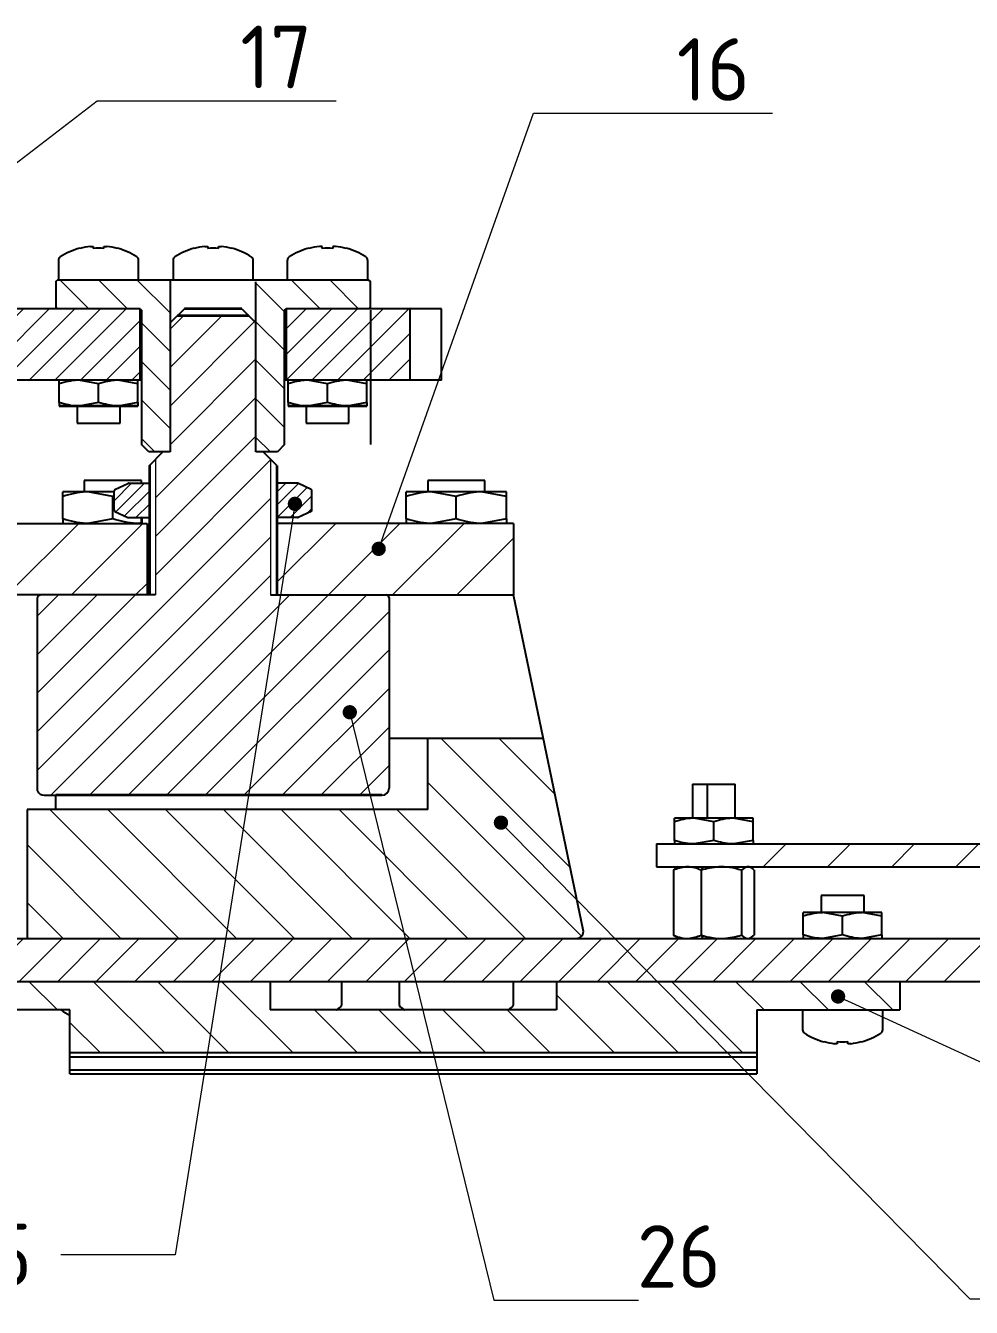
# Model space of a CAD drawing. Header units: millimetres. Extents: x 16604 to 36223, y 4309 to 8014.
# Drawn here: x 19394.3 to 19460.4, y 5139.2 to 5228.8 of the extents above; entities that cross this region are included whole.
import ezdxf
from ezdxf import colors
from ezdxf.entities.mleader import LeaderData, LeaderLine
from ezdxf.math import Vec2, Vec3

# ---------------------------------------------------------------- set-up
doc = ezdxf.new("R2010")
doc.units = ezdxf.units.MM
doc.layers.get('0').update_dxf_attribs({"lineweight": 35})
doc.layers.add('Nét mảnh', color=130, linetype='Continuous', lineweight=13)
doc.layers.add('Nét đậm', color=7, linetype='Continuous', lineweight=35)
doc.styles.get("Standard").update_dxf_attribs({"font": '', "height": 4.375})
doc.styles.get('Standard').set_extended_font_data('TCVN 7284')
pattern_1 = [(45, (0.8839, -0.8839), (-1.34703842, 1.34703842), [])]
pattern_2 = [(45, (0.884, -0.884), (-2.24506403, 2.24506403), [])]

# ---------------------------------------------------------------- blocks, each defined once
blk = doc.blocks.new('_Dot')
at = {"color": 0, "linetype": 'ByBlock', "lineweight": -2}
blk.add_line((-0.5, 0), (-1, 0), dxfattribs=at)
at = {"color": 0, "linetype": 'ByBlock', "const_width": 0.5}
blk.add_lwpolyline([(-0.25, 0, 1), (0.25, 0, 1)], format="xyb", close=True, dxfattribs=at)

msp = doc.modelspace()

# ---------------------------------------------------------------- hatches: boundary and pattern name
at = {"layer": 'Nét mảnh', "true_color": 0x58ba48}
h = msp.add_hatch(dxfattribs=at)
h.set_pattern_fill('ANSI31', color=85, scale=0.6, angle=90)
h.set_pattern_definition([(135, (0.8839, -0.8839), (-1.34703842, -1.34703842), [])])
h.paths.add_polyline_path([(19404.409, 5210.976), (19396.509, 5210.976), (19396.409, 5210.876), (19396.409, 5209.076), (19396.509, 5208.976), (19402.309, 5208.976), (19402.409, 5208.876), (19402.409, 5199.476), (19402.909, 5198.976), (19404.409, 5198.976)])
h.paths.add_polyline_path([(19418.409, 5210.876), (19418.309, 5210.976), (19410.409, 5210.976), (19410.409, 5198.976), (19411.909, 5198.976), (19412.409, 5199.476), (19412.409, 5208.876), (19412.509, 5208.976), (19418.309, 5208.976), (19418.409, 5209.076)])
h = msp.add_hatch(dxfattribs=at)
h.set_pattern_fill('ANSI31', color=85, scale=0.4)
h.set_pattern_definition([(45, (0.8839, -0.8839), (-0.89802561, 0.89802561), [])])
h.paths.add_polyline_path([(19402.309, 5208.976), (19392.409, 5208.976), (19392.409, 5203.976), (19402.309, 5203.976)])
h.paths.add_polyline_path([(19421.158, 5208.976), (19412.509, 5208.976), (19412.509, 5203.976), (19421.158, 5203.976)])
h = msp.add_hatch(dxfattribs=at)
h.set_pattern_fill('ANSI31', color=85, scale=0.6)
h.set_pattern_definition(pattern_1)
edge = h.paths.add_edge_path()
edge.add_line((19411.432, 5198.453), (19410.909, 5198.976))
edge.add_line((19410.909, 5198.976), (19410.409, 5198.976))
edge.add_line((19410.409, 5198.976), (19410.409, 5207.976))
edge.add_line((19410.409, 5207.976), (19409.909, 5208.476))
edge.add_line((19409.909, 5208.476), (19404.909, 5208.476))
edge.add_line((19404.909, 5208.476), (19404.409, 5207.976))
edge.add_line((19404.409, 5207.976), (19404.409, 5198.976))
edge.add_line((19404.409, 5198.976), (19403.909, 5198.976))
edge.add_line((19403.909, 5198.976), (19403.386, 5198.453))
edge.add_line((19403.386, 5198.453), (19403.386, 5188.976))
edge.add_line((19403.386, 5188.976), (19395.35, 5188.976))
edge.add_spline(control_points=[(19395.35, 5188.976), (19395.334, 5188.975), (19395.303, 5188.972), (19395.26, 5188.956), (19395.224, 5188.933), (19395.186, 5188.896), (19395.156, 5188.843), (19395.152, 5188.797), (19395.15, 5188.776)], knot_values=[0, 0, 0, 0, 0.152998, 0.298048, 0.43515, 0.564308, 0.797819, 1, 1, 1, 1], degree=3, periodic=0)
edge.add_line((19395.15, 5188.776), (19395.15, 5175.278))
edge.add_arc((19395.609, 5175.476), 0.5, 203.2829, 270)
edge.add_line((19395.609, 5174.976), (19396.409, 5174.976))
edge.add_line((19396.409, 5174.976), (19419.209, 5174.976))
edge.add_arc((19419.209, 5175.476), 0.5, 270, 360)
edge.add_line((19419.709, 5175.476), (19419.709, 5188.776))
edge.add_arc((19419.509, 5188.776), 0.2, 0, 90)
edge.add_line((19419.509, 5188.976), (19411.432, 5188.976))
edge.add_line((19411.432, 5188.976), (19411.432, 5198.453))
h = msp.add_hatch(dxfattribs=at)
h.set_pattern_fill('ANSI31', color=85, scale=0.2)
h.set_pattern_definition([(45, (0.8839, -0.8839), (-0.449012806, 0.449012806), [])])
h.paths.add_polyline_path([(19402.955, 5196.776), (19401.503, 5196.776, 0.109518), (19401.461, 5196.766), (19400.554, 5196.344, 0.291473), (19400.496, 5196.253), (19400.496, 5194.899, 0.291473), (19400.554, 5194.808), (19401.461, 5194.385, 0.109518), (19401.503, 5194.376), (19402.955, 5194.376)])
h.paths.add_polyline_path([(19414.322, 5196.253, 0.291473), (19414.264, 5196.344), (19413.337, 5196.776), (19413.315, 5196.776), (19411.863, 5196.776), (19411.863, 5194.376), (19413.315, 5194.376, 0.109518), (19413.357, 5194.385), (19414.264, 5194.808, 0.291473), (19414.322, 5194.899)])
at = {"layer": 'Nét mảnh', "true_color": 0xc8c92d}
h = msp.add_hatch(dxfattribs=at)
h.set_pattern_fill('ANSI31', color=52)
h.set_pattern_definition(pattern_2)
h.paths.add_polyline_path([(19402.809, 5193.976), (19386.609, 5193.976, -0.414214), (19386.909, 5193.676), (19386.909, 5188.976), (19402.809, 5188.976)])
h.paths.add_polyline_path([(19367.909, 5193.676, -0.414214), (19368.209, 5193.976), (19363.533, 5193.976), (19361.776, 5188.976), (19367.909, 5188.976)])
h.paths.add_polyline_path([(19428.409, 5193.976), (19412.913, 5193.976), (19412.116, 5188.976), (19428.409, 5188.976)])
h.paths.add_polyline_path([(19412.913, 5193.976), (19411.863, 5193.976), (19411.863, 5188.976), (19412.116, 5188.976)])
at = {"layer": 'Nét mảnh', "true_color": 0x58ba48}
h = msp.add_hatch(dxfattribs=at)
h.set_pattern_fill('ANSI31', color=85, scale=0.9, angle=90)
h.set_pattern_definition([(135, (0.884, -0.884), (-2.02055763, -2.02055763), [])])
h.paths.add_polyline_path([(19409.724, 5173.976), (19408.289, 5164.976), (19432.794, 5164.976, 0.475735), (19433.284, 5165.578), (19430.492, 5178.976), (19422.409, 5178.976), (19422.409, 5173.976)])
h.paths.add_polyline_path([(19409.724, 5173.976), (19394.409, 5173.976), (19394.409, 5164.976), (19408.289, 5164.976)])
h = msp.add_hatch(dxfattribs=at)
h.set_pattern_fill('ANSI31', color=85)
h.set_pattern_definition(pattern_2)
h.paths.add_polyline_path([(19515.474, 5173.067), (19493.596, 5173.067), (19493.596, 5173.047), (19493.399, 5173.047), (19493.045, 5173.047), (19493.045, 5173.047), (19492.804, 5173.047), (19491.673, 5173.048), (19491.673, 5173.047), (19486.646, 5173.047), (19485.514, 5173.048), (19485.514, 5173.047), (19485.273, 5173.047), (19484.92, 5173.047), (19484.92, 5173.047), (19484.723, 5173.047), (19462.667, 5173.067), (19462.667, 5171.576), (19445.346, 5171.576), (19444.561, 5169.976), (19540.103, 5169.976), (19540.863, 5171.576), (19515.474, 5171.576)])
at = {"layer": 'Nét mảnh'}
h = msp.add_hatch(dxfattribs=at)
h.set_pattern_fill('ANSI31', color=6, scale=0.6)
h.set_pattern_definition(pattern_1)
h.paths.add_polyline_path([(19549.409, 5164.976), (19431.625, 5164.976), (19432.817, 5161.976), (19549.409, 5161.976)])
h.paths.add_polyline_path([(19431.625, 5164.976), (19410.876, 5164.976), (19410.047, 5161.976), (19432.817, 5161.976)])
h.paths.add_polyline_path([(19371.409, 5164.976), (19363.941, 5164.976), (19362.409, 5163.132), (19362.409, 5161.976), (19371.409, 5161.976)])
h.paths.add_polyline_path([(19363.941, 5164.976), (19362.409, 5164.976), (19362.409, 5163.132)], flags=17)
h.paths.add_polyline_path([(19410.876, 5164.976), (19383.409, 5164.976), (19383.409, 5161.976), (19410.047, 5161.976)])
h = msp.add_hatch(dxfattribs=at)
h.set_pattern_fill('ANSI31', color=5, angle=90)
h.set_pattern_definition([(135, (0.884, -0.884), (-2.24506403, -2.24506403), [])])
h.paths.add_polyline_path([(19455.409, 5161.976), (19432.817, 5161.976), (19434.805, 5156.976), (19445.409, 5156.976), (19445.409, 5159.976), (19455.409, 5159.976)])
h.paths.add_polyline_path([(19432.817, 5161.976), (19431.409, 5161.976), (19431.409, 5159.976), (19411.409, 5159.976), (19411.409, 5161.976), (19410.047, 5161.976), (19408.665, 5156.976), (19434.805, 5156.976)])
h.paths.add_polyline_path([(19410.047, 5161.976), (19387.409, 5161.976), (19387.409, 5159.976), (19397.409, 5159.976), (19397.409, 5156.976), (19408.665, 5156.976)])

# ---------------------------------------------------------------- linework, layer by layer
at = {"color": 7, "linetype": 'Continuous', "lineweight": 25}
for p, q in [((19398.103, 5213.188), (19398.096, 5213.2)), ((19398.844, 5213.33), (19399.039, 5213.33)), ((19399.039, 5213.33), (19399.039, 5213.188)), ((19399.779, 5213.188), (19399.779, 5213.33)), ((19399.779, 5213.33), (19399.974, 5213.33)), ((19400.722, 5213.2), (19400.715, 5213.188)), ((19406.103, 5213.188), (19406.096, 5213.2)), ((19406.844, 5213.33), (19407.039, 5213.33)), ((19407.039, 5213.33), (19407.039, 5213.188)), ((19407.779, 5213.188), (19407.779, 5213.33)), ((19407.779, 5213.33), (19407.974, 5213.33)), ((19408.722, 5213.2), (19408.715, 5213.188)), ((19414.096, 5213.2), (19414.103, 5213.188)), ((19415.039, 5213.33), (19414.844, 5213.33)), ((19415.039, 5213.188), (19415.039, 5213.33)), ((19415.974, 5213.33), (19415.779, 5213.33)), ((19415.779, 5213.33), (19415.779, 5213.188)), ((19416.715, 5213.188), (19416.722, 5213.2)), ((19396.609, 5212.372), (19396.609, 5210.976)), ((19402.209, 5210.976), (19402.209, 5212.372)), ((19404.609, 5212.372), (19404.609, 5210.976)), ((19410.209, 5210.976), (19410.209, 5212.372)), ((19412.609, 5210.976), (19412.609, 5212.372)), ((19418.209, 5212.372), (19418.209, 5210.976)), ((19396.409, 5210.876), (19396.509, 5210.976)), ((19396.409, 5210.876), (19396.409, 5209.076)), ((19418.309, 5210.976), (19396.509, 5210.976)), ((19404.409, 5210.976), (19404.409, 5198.976)), ((19410.409, 5198.976), (19410.409, 5210.856)), ((19418.309, 5210.976), (19418.409, 5210.876)), ((19418.409, 5209.076), (19418.409, 5210.876)), ((19402.309, 5208.976), (19382.509, 5208.976)), ((19396.509, 5208.976), (19396.409, 5209.076)), ((19402.309, 5208.976), (19402.409, 5208.876)), ((19402.309, 5203.976), (19402.309, 5208.976)), ((19402.409, 5208.876), (19402.409, 5199.476)), ((19409.409, 5208.976), (19410.409, 5207.976)), ((19412.409, 5208.876), (19412.509, 5208.976)), ((19412.409, 5199.476), (19412.409, 5208.876)), ((19412.509, 5208.976), (19412.509, 5203.976)), ((19423.377, 5208.976), (19412.509, 5208.976)), ((19418.409, 5209.076), (19418.309, 5208.976)), ((19418.409, 5208.876), (19418.409, 5199.476)), ((19421.158, 5208.976), (19421.158, 5203.976)), ((19423.377, 5203.976), (19423.377, 5208.976)), ((19402.409, 5203.976), (19382.409, 5203.976)), ((19396.659, 5202.421), (19396.659, 5203.73)), ((19402.409, 5203.976), (19396.996, 5203.976)), ((19399.409, 5203.73), (19398.034, 5203.976)), ((19399.409, 5202.421), (19399.409, 5203.73)), ((19402.159, 5203.73), (19400.784, 5203.976)), ((19402.159, 5202.421), (19402.159, 5203.73)), ((19423.377, 5203.976), (19412.409, 5203.976)), ((19412.659, 5202.421), (19412.659, 5203.73)), ((19413.56, 5203.976), (19413.55, 5203.973)), ((19415.409, 5203.73), (19414.034, 5203.976)), ((19415.409, 5202.421), (19415.409, 5203.73)), ((19416.594, 5203.973), (19416.585, 5203.976)), ((19418.159, 5203.73), (19416.784, 5203.976)), ((19418.159, 5202.421), (19418.159, 5203.73)), ((19399.409, 5202.421), (19398.034, 5202.176)), ((19402.159, 5202.421), (19400.784, 5202.176)), ((19415.409, 5202.421), (19414.034, 5202.176)), ((19418.159, 5202.421), (19416.784, 5202.176)), ((19397.909, 5202.178), (19397.909, 5200.976)), ((19400.909, 5200.976), (19400.909, 5202.198)), ((19413.909, 5202.178), (19413.909, 5200.976)), ((19416.909, 5200.976), (19416.909, 5202.198)), ((19397.909, 5200.976), (19400.909, 5200.976)), ((19413.909, 5200.976), (19416.909, 5200.976)), ((19402.909, 5198.976), (19402.409, 5199.476)), ((19404.409, 5198.976), (19402.909, 5198.976)), ((19402.955, 5198.022), (19403.909, 5198.976)), ((19411.909, 5198.976), (19410.409, 5198.976)), ((19411.863, 5198.022), (19410.909, 5198.976)), ((19412.409, 5199.476), (19411.909, 5198.976)), ((19398.409, 5196.976), (19398.409, 5196.176)), ((19402.409, 5196.976), (19398.409, 5196.976)), ((19402.409, 5196.776), (19402.409, 5196.976)), ((19422.409, 5196.976), (19422.409, 5196.176)), ((19426.409, 5196.976), (19422.409, 5196.976)), ((19426.409, 5196.176), (19426.409, 5196.976)), ((19400.496, 5196.176), (19396.909, 5196.176)), ((19400.409, 5195.863), (19398.659, 5196.176)), ((19400.496, 5194.899), (19400.496, 5196.253)), ((19400.554, 5196.344), (19401.461, 5196.766)), ((19401.503, 5196.776), (19402.955, 5196.776)), ((19402.955, 5196.858), (19402.953, 5196.857)), ((19402.954, 5196.752), (19402.955, 5196.752)), ((19414.322, 5194.899), (19414.322, 5196.253)), ((19427.909, 5196.176), (19420.909, 5196.176)), ((19424.409, 5195.863), (19422.659, 5196.176)), ((19427.909, 5195.863), (19426.159, 5196.176)), ((19396.909, 5194.288), (19396.909, 5195.863)), ((19400.409, 5194.288), (19400.409, 5195.863)), ((19420.909, 5194.288), (19420.909, 5195.863)), ((19424.409, 5194.288), (19424.409, 5195.863)), ((19427.909, 5194.288), (19427.909, 5195.863)), ((19400.409, 5194.288), (19398.659, 5193.976)), ((19400.554, 5194.808), (19401.461, 5194.385)), ((19401.503, 5194.376), (19402.955, 5194.376)), ((19413.315, 5194.376), (19411.863, 5194.376)), ((19414.264, 5194.808), (19413.357, 5194.385)), ((19424.409, 5194.288), (19422.659, 5193.976)), ((19427.909, 5194.288), (19426.159, 5193.976)), ((19380.409, 5193.976), (19402.809, 5193.976)), ((19402.409, 5194.02), (19402.159, 5193.976)), ((19402.809, 5193.976), (19402.809, 5188.976)), ((19428.409, 5193.976), (19411.863, 5193.976)), ((19428.409, 5193.976), (19428.409, 5188.976)), ((19403.386, 5188.976), (19386.909, 5188.976)), ((19411.432, 5188.976), (19428.409, 5188.976)), ((19433.284, 5165.578), (19428.409, 5188.976)), ((19395.15, 5175.278), (19395.15, 5188.776)), ((19419.709, 5188.776), (19419.709, 5175.476)), ((19419.709, 5178.976), (19430.492, 5178.976)), ((19422.409, 5173.976), (19422.409, 5178.976)), ((19440.909, 5175.751), (19440.909, 5173.376)), ((19440.909, 5175.751), (19443.909, 5175.751)), ((19443.909, 5173.376), (19443.909, 5175.751)), ((19395.609, 5174.976), (19396.409, 5174.976)), ((19396.409, 5173.976), (19396.409, 5174.976)), ((19394.409, 5173.976), (19394.409, 5164.976)), ((19422.409, 5173.976), (19394.409, 5173.976)), ((19445.159, 5173.376), (19439.659, 5173.376)), ((19439.659, 5171.821), (19439.659, 5173.13)), ((19442.409, 5173.13), (19441.034, 5173.376)), ((19442.409, 5171.821), (19442.409, 5173.13)), ((19445.159, 5173.13), (19443.784, 5173.376)), ((19445.159, 5171.821), (19445.159, 5173.13)), ((19442.409, 5171.821), (19441.034, 5171.576)), ((19445.159, 5171.821), (19443.784, 5171.576)), ((19438.409, 5171.576), (19462.667, 5171.576)), ((19438.409, 5171.576), (19438.409, 5169.976)), ((19438.409, 5169.976), (19546.409, 5169.976)), ((19439.581, 5169.751), (19439.784, 5169.891)), ((19439.581, 5169.751), (19439.581, 5165.201)), ((19439.909, 5169.976), (19439.776, 5169.899)), ((19441.634, 5169.976), (19441.513, 5169.751)), ((19441.513, 5169.751), (19441.513, 5165.201)), ((19444.34, 5169.751), (19444.34, 5165.201)), ((19445.041, 5169.899), (19444.909, 5169.976)), ((19445.236, 5169.751), (19445.236, 5165.201)), ((19449.909, 5167.976), (19449.909, 5166.776)), ((19452.909, 5167.976), (19449.909, 5167.976)), ((19452.909, 5166.776), (19452.909, 5167.976)), ((19454.159, 5166.776), (19448.659, 5166.776)), ((19448.659, 5165.221), (19448.659, 5166.53)), ((19451.409, 5166.53), (19450.034, 5166.776)), ((19451.409, 5165.221), (19451.409, 5166.53)), ((19454.159, 5166.53), (19452.784, 5166.776)), ((19454.159, 5165.221), (19454.159, 5166.53)), ((19362.409, 5164.976), (19549.409, 5164.976)), ((19439.783, 5165.089), (19439.581, 5165.201)), ((19439.776, 5165.052), (19439.909, 5164.976)), ((19441.513, 5165.201), (19441.634, 5164.976)), ((19444.909, 5164.976), (19445.041, 5165.052)), ((19451.409, 5165.221), (19450.034, 5164.976)), ((19454.159, 5165.221), (19452.784, 5164.976)), ((19362.409, 5161.976), (19549.409, 5161.976)), ((19411.409, 5161.976), (19411.409, 5159.976)), ((19416.409, 5160.431), (19416.409, 5161.976)), ((19420.409, 5161.976), (19420.409, 5160.431)), ((19428.409, 5160.431), (19428.409, 5161.976)), ((19431.409, 5161.976), (19431.409, 5159.976)), ((19455.409, 5161.976), (19455.409, 5159.976)), ((19397.409, 5159.976), (19387.409, 5159.976)), ((19397.409, 5155.508), (19397.409, 5159.976)), ((19431.409, 5159.976), (19411.409, 5159.976)), ((19445.409, 5159.976), (19455.409, 5159.976)), ((19445.409, 5159.976), (19445.409, 5155.508)), ((19448.609, 5159.976), (19448.609, 5158.579)), ((19454.209, 5158.579), (19454.209, 5159.976)), ((19450.096, 5157.751), (19450.103, 5157.764)), ((19451.039, 5157.622), (19450.844, 5157.622)), ((19451.039, 5157.764), (19451.039, 5157.622)), ((19451.779, 5157.622), (19451.779, 5157.764)), ((19451.974, 5157.622), (19451.779, 5157.622)), ((19452.715, 5157.764), (19452.722, 5157.751)), ((19445.409, 5156.976), (19397.409, 5156.976)), ((19445.409, 5156.691), (19397.409, 5156.691)), ((19397.409, 5155.793), (19445.409, 5155.793)), ((19397.409, 5155.508), (19445.409, 5155.508))]:
    msp.add_line(p, q, dxfattribs=at)
at = {"color": 8, "linetype": 'Continuous', "lineweight": 25}
msp.add_line((19441.944, 5175.751), (19441.944, 5173.376), dxfattribs=at)
at = {"color": 7, "linetype": 'Continuous', "lineweight": 25, "flags": 128}
for points in [[(19416.027, 5159.976), (19416.048, 5159.99), (19416.262, 5160.141)], [(19420.556, 5160.141), (19420.77, 5159.99), (19420.791, 5159.976)], [(19428.027, 5159.976), (19428.048, 5159.99), (19428.262, 5160.141)]]:
    msp.add_lwpolyline(points, dxfattribs=at)
at = {"color": 7, "linetype": 'Continuous', "lineweight": 25}
for centre, radius, start, end in [((19399.409, 5208.376), 5, 105.21928, 122.33603), ((19399.409, 5208.376), 4.986, 96.50342, 105.18786), ((19399.409, 5207.723), 5.477, 86.1266, 93.8734), ((19399.409, 5208.376), 4.986, 74.81214, 83.49658), ((19399.409, 5208.376), 5, 57.66397, 74.78072), ((19407.409, 5208.376), 5, 105.21928, 122.33603), ((19407.409, 5208.376), 4.986, 96.50342, 105.18786), ((19407.409, 5207.723), 5.477, 86.1266, 93.8734), ((19407.409, 5208.376), 4.986, 74.81214, 83.49658), ((19407.409, 5208.376), 5, 57.66397, 74.78072), ((19415.409, 5208.376), 5, 105.21928, 122.33603), ((19415.409, 5208.376), 4.986, 96.50342, 105.18786), ((19415.409, 5207.723), 5.477, 86.1266, 93.8734), ((19415.409, 5208.376), 4.986, 74.81214, 83.49658), ((19415.409, 5208.376), 5, 57.66397, 74.78072), ((19396.879, 5212.372), 0.27, 122.33603, 180), ((19401.939, 5212.372), 0.27, 0, 57.66397), ((19404.879, 5212.372), 0.27, 122.33603, 180), ((19409.939, 5212.372), 0.27, 0, 57.66397), ((19412.879, 5212.372), 0.27, 122.33603, 180), ((19417.939, 5212.372), 0.27, 0, 57.66397), ((19400.596, 5196.253), 0.1, 115, 180), ((19401.503, 5196.676), 0.1, 90, 115), ((19414.222, 5196.253), 0.1, 0, 65), ((19400.596, 5194.899), 0.1, 180, 245), ((19401.503, 5194.476), 0.1, 245, 270), ((19413.315, 5194.476), 0.1, 270, 295), ((19414.222, 5194.899), 0.1, 295, 0), ((19419.509, 5188.776), 0.2, 0, 90), ((19419.209, 5175.476), 0.5, 270, 0), ((19395.609, 5175.476), 0.5, 203.2829, 270), ((19432.794, 5165.476), 0.5, 270, 11.76829), ((19416.049, 5160.431), 0.36, 306.35837, 0), ((19420.769, 5160.431), 0.36, 180, 233.64163), ((19428.049, 5160.431), 0.36, 306.35837, 0), ((19400.409, 5165.376), 6.5, 236.17784, 242.51357), ((19448.879, 5158.579), 0.27, 180, 237.66397), ((19453.939, 5158.579), 0.27, 302.33603, 0), ((19451.409, 5162.576), 5, 237.66397, 254.78072), ((19451.409, 5162.576), 4.986, 254.81214, 263.49658), ((19451.409, 5163.228), 5.477, 266.1266, 273.8734), ((19451.409, 5162.576), 4.986, 276.50342, 285.18786), ((19451.409, 5162.576), 5, 285.21928, 302.33603)]:
    msp.add_arc(centre, radius, start, end, dxfattribs=at)
for points, knots in [([(19398.034, 5203.976), (19398.001, 5203.975), (19397.537, 5203.972), (19397.082, 5203.847), (19396.659, 5203.73)], [0, 0, 0, 0, 0.0701503, 1, 1, 1, 1]), ([(19396.659, 5203.73), (19396.659, 5203.767), (19396.659, 5203.911), (19396.659, 5203.948), (19396.659, 5203.976)], [0, 0, 0, 0, 0.257551, 1, 1, 1, 1]), ([(19400.784, 5203.976), (19400.751, 5203.975), (19400.287, 5203.972), (19399.832, 5203.847), (19399.409, 5203.73)], [0, 0, 0, 0, 0.07015, 1, 1, 1, 1]), ([(19402.159, 5203.73), (19402.159, 5203.767), (19402.159, 5203.911), (19402.159, 5203.948), (19402.159, 5203.976)], [0, 0, 0, 0, 0.2575513, 1, 1, 1, 1]), ([(19414.034, 5203.976), (19414.001, 5203.975), (19413.537, 5203.972), (19413.082, 5203.847), (19412.659, 5203.73)], [0, 0, 0, 0, 0.0701503, 1, 1, 1, 1]), ([(19412.659, 5203.73), (19412.659, 5203.767), (19412.659, 5203.911), (19412.659, 5203.948), (19412.659, 5203.976)], [0, 0, 0, 0, 0.257551, 1, 1, 1, 1]), ([(19416.784, 5203.976), (19416.751, 5203.975), (19416.287, 5203.972), (19415.832, 5203.847), (19415.409, 5203.73)], [0, 0, 0, 0, 0.07015, 1, 1, 1, 1]), ([(19418.159, 5203.73), (19418.159, 5203.767), (19418.159, 5203.911), (19418.159, 5203.948), (19418.159, 5203.976)], [0, 0, 0, 0, 0.2575513, 1, 1, 1, 1]), ([(19398.034, 5202.176), (19398.001, 5202.176), (19397.755, 5202.178), (19397.289, 5202.232), (19396.87, 5202.358), (19396.659, 5202.421)], [0, 0, 0, 0, 0.070013, 0.530744, 1, 1, 1, 1]), ([(19396.659, 5202.421), (19396.659, 5202.384), (19396.659, 5202.24), (19396.659, 5202.203), (19396.659, 5202.176)], [0, 0, 0, 0, 0.257551, 1, 1, 1, 1]), ([(19400.784, 5202.176), (19400.751, 5202.176), (19400.287, 5202.179), (19399.832, 5202.305), (19399.409, 5202.421)], [0, 0, 0, 0, 0.07015, 1, 1, 1, 1]), ([(19402.159, 5202.421), (19402.159, 5202.384), (19402.159, 5202.24), (19402.159, 5202.203), (19402.159, 5202.176)], [0, 0, 0, 0, 0.257551, 1, 1, 1, 1]), ([(19414.034, 5202.176), (19414.001, 5202.176), (19413.755, 5202.178), (19413.289, 5202.232), (19412.87, 5202.358), (19412.659, 5202.421)], [0, 0, 0, 0, 0.070013, 0.530744, 1, 1, 1, 1]), ([(19412.659, 5202.421), (19412.659, 5202.384), (19412.659, 5202.24), (19412.659, 5202.203), (19412.659, 5202.176)], [0, 0, 0, 0, 0.257551, 1, 1, 1, 1]), ([(19416.784, 5202.176), (19416.751, 5202.176), (19416.287, 5202.179), (19415.832, 5202.305), (19415.409, 5202.421)], [0, 0, 0, 0, 0.07015, 1, 1, 1, 1]), ([(19418.159, 5202.421), (19418.159, 5202.384), (19418.159, 5202.24), (19418.159, 5202.203), (19418.159, 5202.176)], [0, 0, 0, 0, 0.257551, 1, 1, 1, 1]), ([(19398.659, 5196.176), (19398.617, 5196.175), (19398.027, 5196.171), (19397.447, 5196.011), (19396.909, 5195.863)], [0, 0, 0, 0, 0.070174, 1, 1, 1, 1]), ([(19396.909, 5195.863), (19396.909, 5195.91), (19396.909, 5196.094), (19396.909, 5196.141), (19396.909, 5196.176)], [0, 0, 0, 0, 0.257551, 1, 1, 1, 1]), ([(19422.659, 5196.176), (19422.617, 5196.175), (19422.027, 5196.171), (19421.447, 5196.011), (19420.909, 5195.863)], [0, 0, 0, 0, 0.070174, 1, 1, 1, 1]), ([(19420.909, 5195.863), (19420.909, 5195.91), (19420.909, 5196.094), (19420.909, 5196.141), (19420.909, 5196.176)], [0, 0, 0, 0, 0.257551, 1, 1, 1, 1]), ([(19426.159, 5196.176), (19426.117, 5196.175), (19425.527, 5196.171), (19424.947, 5196.011), (19424.409, 5195.863)], [0, 0, 0, 0, 0.070174, 1, 1, 1, 1]), ([(19427.909, 5195.863), (19427.909, 5195.91), (19427.909, 5196.094), (19427.909, 5196.141), (19427.909, 5196.176)], [0, 0, 0, 0, 0.257551, 1, 1, 1, 1]), ([(19398.659, 5193.976), (19398.617, 5193.976), (19398.027, 5193.98), (19397.447, 5194.14), (19396.909, 5194.288)], [0, 0, 0, 0, 0.070174, 1, 1, 1, 1]), ([(19396.909, 5194.288), (19396.909, 5194.241), (19396.909, 5194.058), (19396.909, 5194.011), (19396.909, 5193.976)], [0, 0, 0, 0, 0.257551, 1, 1, 1, 1]), ([(19402.159, 5193.976), (19402.117, 5193.976), (19401.527, 5193.98), (19400.947, 5194.14), (19400.409, 5194.288)], [0, 0, 0, 0, 0.070174, 1, 1, 1, 1]), ([(19422.659, 5193.976), (19422.617, 5193.976), (19422.027, 5193.98), (19421.447, 5194.14), (19420.909, 5194.288)], [0, 0, 0, 0, 0.070174, 1, 1, 1, 1]), ([(19420.909, 5194.288), (19420.909, 5194.241), (19420.909, 5194.058), (19420.909, 5194.011), (19420.909, 5193.976)], [0, 0, 0, 0, 0.257551, 1, 1, 1, 1]), ([(19426.159, 5193.976), (19426.117, 5193.976), (19425.527, 5193.98), (19424.947, 5194.14), (19424.409, 5194.288)], [0, 0, 0, 0, 0.070174, 1, 1, 1, 1]), ([(19427.909, 5194.288), (19427.909, 5194.241), (19427.909, 5194.058), (19427.909, 5194.011), (19427.909, 5193.976)], [0, 0, 0, 0, 0.257551, 1, 1, 1, 1]), ([(19395.15, 5188.776), (19395.152, 5188.797), (19395.156, 5188.843), (19395.186, 5188.896), (19395.224, 5188.933), (19395.26, 5188.956), (19395.303, 5188.972), (19395.334, 5188.975), (19395.35, 5188.976)], [0, 0, 0, 0, 0.202181, 0.435692, 0.56485, 0.701952, 0.847002, 1, 1, 1, 1]), ([(19441.034, 5173.376), (19441.001, 5173.375), (19440.537, 5173.372), (19440.082, 5173.247), (19439.659, 5173.13)], [0, 0, 0, 0, 0.0701503, 1, 1, 1, 1]), ([(19439.659, 5173.13), (19439.659, 5173.167), (19439.659, 5173.311), (19439.659, 5173.348), (19439.659, 5173.376)], [0, 0, 0, 0, 0.257551, 1, 1, 1, 1]), ([(19443.784, 5173.376), (19443.751, 5173.375), (19443.287, 5173.372), (19442.832, 5173.247), (19442.409, 5173.13)], [0, 0, 0, 0, 0.07015, 1, 1, 1, 1]), ([(19445.159, 5173.13), (19445.159, 5173.167), (19445.159, 5173.311), (19445.159, 5173.348), (19445.159, 5173.376)], [0, 0, 0, 0, 0.2575513, 1, 1, 1, 1]), ([(19441.034, 5171.576), (19441.001, 5171.576), (19440.755, 5171.578), (19440.289, 5171.632), (19439.87, 5171.758), (19439.659, 5171.821)], [0, 0, 0, 0, 0.070013, 0.530744, 1, 1, 1, 1]), ([(19439.659, 5171.821), (19439.659, 5171.784), (19439.659, 5171.64), (19439.659, 5171.603), (19439.659, 5171.576)], [0, 0, 0, 0, 0.257551, 1, 1, 1, 1]), ([(19443.784, 5171.576), (19443.751, 5171.576), (19443.287, 5171.579), (19442.832, 5171.705), (19442.409, 5171.821)], [0, 0, 0, 0, 0.07015, 1, 1, 1, 1]), ([(19445.159, 5171.821), (19445.159, 5171.784), (19445.159, 5171.64), (19445.159, 5171.603), (19445.159, 5171.576)], [0, 0, 0, 0, 0.257551, 1, 1, 1, 1]), ([(19441.513, 5169.751), (19441.326, 5169.821), (19440.974, 5169.954), (19440.316, 5170.008), (19439.866, 5169.85), (19439.581, 5169.751)], [0, 0, 0, 0, 0.295653, 0.555283, 1, 1, 1, 1]), ([(19444.34, 5169.751), (19444.066, 5169.821), (19443.551, 5169.954), (19442.588, 5170.008), (19441.929, 5169.85), (19441.513, 5169.751)], [0, 0, 0, 0, 0.295653, 0.555283, 1, 1, 1, 1]), ([(19445.236, 5169.751), (19445.15, 5169.821), (19444.986, 5169.954), (19444.681, 5170.008), (19444.472, 5169.85), (19444.34, 5169.751)], [0, 0, 0, 0, 0.295653, 0.555283, 1, 1, 1, 1]), ([(19450.034, 5166.776), (19450.001, 5166.775), (19449.537, 5166.772), (19449.082, 5166.647), (19448.659, 5166.53)], [0, 0, 0, 0, 0.07015, 1, 1, 1, 1]), ([(19448.659, 5166.53), (19448.659, 5166.567), (19448.659, 5166.711), (19448.659, 5166.748), (19448.659, 5166.776)], [0, 0, 0, 0, 0.257551, 1, 1, 1, 1]), ([(19452.784, 5166.776), (19452.751, 5166.775), (19452.287, 5166.772), (19451.832, 5166.647), (19451.409, 5166.53)], [0, 0, 0, 0, 0.07015, 1, 1, 1, 1]), ([(19454.159, 5166.53), (19454.159, 5166.567), (19454.159, 5166.711), (19454.159, 5166.748), (19454.159, 5166.776)], [0, 0, 0, 0, 0.2575513, 1, 1, 1, 1]), ([(19439.581, 5165.201), (19439.769, 5165.13), (19440.121, 5164.997), (19440.778, 5164.944), (19441.229, 5165.101), (19441.513, 5165.201)], [0, 0, 0, 0, 0.295653, 0.555283, 1, 1, 1, 1]), ([(19441.513, 5165.201), (19441.787, 5165.13), (19442.302, 5164.997), (19443.265, 5164.944), (19443.924, 5165.101), (19444.34, 5165.201)], [0, 0, 0, 0, 0.2956528, 0.5552834, 1, 1, 1, 1]), ([(19444.34, 5165.201), (19444.427, 5165.13), (19444.591, 5164.997), (19444.896, 5164.944), (19445.105, 5165.101), (19445.236, 5165.201)], [0, 0, 0, 0, 0.295653, 0.555283, 1, 1, 1, 1]), ([(19450.034, 5164.976), (19450.001, 5164.976), (19449.755, 5164.978), (19449.289, 5165.032), (19448.87, 5165.158), (19448.659, 5165.221)], [0, 0, 0, 0, 0.070013, 0.530744, 1, 1, 1, 1]), ([(19448.659, 5165.221), (19448.659, 5165.184), (19448.659, 5165.04), (19448.659, 5165.003), (19448.659, 5164.976)], [0, 0, 0, 0, 0.257551, 1, 1, 1, 1]), ([(19452.784, 5164.976), (19452.751, 5164.976), (19452.287, 5164.979), (19451.832, 5165.105), (19451.409, 5165.221)], [0, 0, 0, 0, 0.07015, 1, 1, 1, 1]), ([(19454.159, 5165.221), (19454.159, 5165.184), (19454.159, 5165.04), (19454.159, 5165.003), (19454.159, 5164.976)], [0, 0, 0, 0, 0.257551, 1, 1, 1, 1])]:
    msp.add_open_spline(points, degree=3, knots=knots, dxfattribs=at)
at = {"layer": 'Nét mảnh'}
msp.add_line((19405.409, 5208.976), (19405.409, 5208.976), dxfattribs=at)
at = {"layer": 'Nét mảnh', "color": 52, "true_color": 0xc8c92d}
for p, q in [((19403.386, 5198.453), (19403.386, 5188.976)), ((19411.432, 5198.453), (19411.432, 5188.976))]:
    msp.add_line(p, q, dxfattribs=at)
at = {"layer": 'Nét đậm', "lineweight": 25}
msp.add_line((19405.409, 5208.976), (19404.409, 5207.976), dxfattribs=at)
at = {"layer": 'Nét đậm'}
for p, q in [((19409.409, 5208.976), (19405.409, 5208.976)), ((19409.909, 5208.476), (19404.909, 5208.476)), ((19402.159, 5202.176), (19396.659, 5202.176)), ((19418.159, 5202.176), (19412.659, 5202.176)), ((19402.955, 5198.022), (19402.955, 5188.976)), ((19411.863, 5198.022), (19411.863, 5188.976)), ((19413.315, 5196.776), (19413.337, 5196.776)), ((19402.409, 5194.376), (19402.409, 5194.02)), ((19419.209, 5174.976), (19396.409, 5174.976))]:
    msp.add_line(p, q, dxfattribs=at)
at = {"layer": 'Nét đậm', "color": 7, "linetype": 'Continuous', "lineweight": 25}
for p, q in [((19413.315, 5196.776), (19411.863, 5196.776)), ((19414.264, 5196.344), (19413.337, 5196.776))]:
    msp.add_line(p, q, dxfattribs=at)

# ---------------------------------------------------------------- leaders
at = {"layer": 'Nét mảnh'}
ml = msp.add_multileader_mtext('Standard', dxfattribs=at)
ml.set_content('17', color=256)
ml.set_leader_properties(linetype='ByLayer', lineweight=13)
ml.set_arrow_properties(name='DOT')
ml.build(insert=Vec2(0, 0))
ml.multileader.update_dxf_attribs({"text_left_attachment_type": 5, "arrow_head_size": 1})
ctx = ml.context
ctx.base_point, ctx.char_height, ctx.arrow_head_size, ctx.plane_origin = Vec3(19407.31, 5223.503), 4.375, 1, Vec3(19377.495, 5203.931)
ctx.left_attachment = 5
notes = []
notes.append((ctx, [(0, (1, 1, 0), (19399.31, 5223.503), (1, 0), 8, [(0, [(19377.409, 5206.655)], 0, [])])]))
ctx.mtext.insert, ctx.mtext.flow_direction = Vec3(19409.31, 5228.753), 5
ml = msp.add_multileader_mtext('Standard', dxfattribs=at)
ml.set_content('16', color=256)
ml.set_leader_properties(linetype='ByLayer', lineweight=13)
ml.set_arrow_properties(name='DOT')
ml.build(insert=Vec2(0, 0))
ml.multileader.update_dxf_attribs({"text_left_attachment_type": 5, "arrow_head_size": 1})
ctx = ml.context
ctx.base_point, ctx.char_height, ctx.arrow_head_size, ctx.plane_origin = Vec3(19437.816, 5222.628), 4.375, 1, Vec3(19412.911, 5195.475)
ctx.left_attachment = 5
notes.append((ctx, [(0, (1, 1, 0), (19429.816, 5222.628), (1, 0), 8, [(0, [(19418.984, 5192.197)], 0, [])])]))
ctx.mtext.insert, ctx.mtext.flow_direction = Vec3(19439.816, 5227.878), 5
ml = msp.add_multileader_mtext('Standard', dxfattribs=at)
ml.set_content('25', color=256)
ml.set_leader_properties(linetype='ByLayer', lineweight=13)
ml.set_arrow_properties(name='DOT')
ml.build(insert=Vec2(0, 0))
ml.multileader.update_dxf_attribs({"text_left_attachment_type": 5, "arrow_head_size": 1})
ctx = ml.context
ctx.base_point, ctx.char_height, ctx.arrow_head_size, ctx.plane_origin = Vec3(19387.513, 5139.799), 4.375, 1, Vec3(19416.299, 5184.591)
ctx.left_attachment, ctx.text_align_type = 5, 2
notes.append((ctx, [(1, (1, 1, 0), (19404.763, 5142.862), (-1, 0), 8, [(0, [(19413.13, 5195.34)], 0, [])])]))
ctx.mtext.insert, ctx.mtext.alignment, ctx.mtext.flow_direction = Vec3(19394.763, 5145.049), 3, 5
ml = msp.add_multileader_mtext('Standard', dxfattribs=at)
ml.set_content('26', color=256)
ml.set_leader_properties(linetype='ByLayer', lineweight=13)
ml.set_arrow_properties(name='DOT')
ml.build(insert=Vec2(0, 0))
ml.multileader.update_dxf_attribs({"text_left_attachment_type": 5, "arrow_head_size": 1})
ctx = ml.context
ctx.base_point, ctx.char_height, ctx.arrow_head_size, ctx.plane_origin = Vec3(19435.03, 5139.69), 4.375, 1, Vec3(19428.452, 5172.957)
ctx.left_attachment = 5
notes.append((ctx, [(0, (1, 1, 0), (19427.03, 5139.69), (1, 0), 8, [(0, [(19416.964, 5180.778)], 0, [])])]))
ctx.mtext.insert, ctx.mtext.width, ctx.mtext.flow_direction = Vec3(19437.03, 5144.94), 0.12008, 5
ml = msp.add_multileader_mtext('Standard', dxfattribs=at)
ml.set_content('27', color=256)
ml.set_leader_properties(linetype='ByLayer', lineweight=13)
ml.set_arrow_properties(name='DOT')
ml.build(insert=Vec2(0, 0))
ml.multileader.update_dxf_attribs({"text_left_attachment_type": 5, "arrow_head_size": 1})
ctx = ml.context
ctx.base_point, ctx.char_height, ctx.arrow_head_size, ctx.plane_origin = Vec3(19468.302, 5139.799), 4.375, 1, Vec3(19490.168, 5158.513)
ctx.left_attachment = 5
notes.append((ctx, [(1, (1, 1, 0), (19460.302, 5139.799), (1, 0), 8, [(0, [(19427.53, 5173.065)], 0, [])])]))
ctx.mtext.insert, ctx.mtext.flow_direction = Vec3(19470.302, 5145.049), 5
ml = msp.add_multileader_mtext('Standard', dxfattribs=at)
ml.set_content('28', color=256)
ml.set_leader_properties(linetype='ByLayer', lineweight=13)
ml.set_arrow_properties(name='DOT')
ml.build(insert=Vec2(0, 0))
ml.multileader.update_dxf_attribs({"text_left_attachment_type": 5, "arrow_head_size": 1})
ctx = ml.context
ctx.base_point, ctx.char_height, ctx.arrow_head_size, ctx.plane_origin = Vec3(19504.235, 5140.121), 4.375, 1, Vec3(19538.71, 5167.52)
ctx.left_attachment = 5
notes.append((ctx, [(0, (1, 1, 0), (19496.235, 5140.121), (1, 0), 8, [(0, [(19451.091, 5160.92)], 0, [])])]))
ctx.mtext.insert, ctx.mtext.flow_direction = Vec3(19506.235, 5145.371), 5
for ctx, leaders in notes:
    for number, flags, end, landing, length, lines in leaders:
        leader = LeaderData()
        leader.index, (leader.has_last_leader_line, leader.has_dogleg_vector, leader.attachment_direction) = number, flags
        leader.last_leader_point, leader.dogleg_vector, leader.dogleg_length = Vec3(end), Vec3(landing), length
        for number, points, colour, breaks in lines:
            line = LeaderLine()
            line.index, line.vertices, line.color, line.breaks = number, Vec3.list(points), colors.encode_raw_color(colour), breaks
            leader.lines.append(line)
        ctx.leaders.append(leader)

doc.saveas('drawing.dxf')
